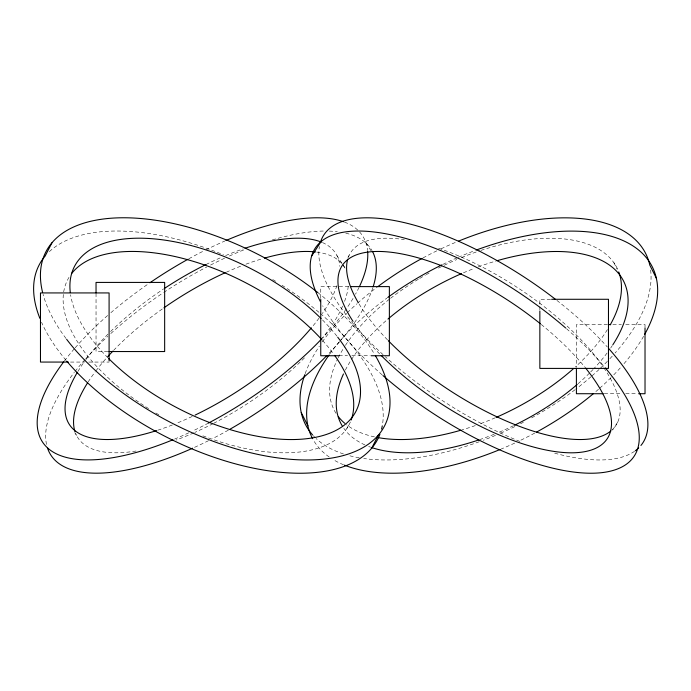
<?xml version="1.0" encoding="UTF-8"?>
<svg xmlns="http://www.w3.org/2000/svg" width="691" height="691" viewBox="0 0 691 691"><rect width="100%" height="100%" fill="white"/><g stroke="black" fill="none" stroke-linecap="round" stroke-linejoin="round"><path stroke-width="0.52" stroke-dasharray="3.46 2.59" d="M346.934 428.316L349.361 423.574M347.893 257.346L349.05 255.575M612.502 430.122L617.685 422.166M348.627 286.61L320.754 286.61L320.754 299.376M550.572 299.281L539.852 299.281L539.852 305.664M607.501 324.597L576.406 324.597L576.406 367.137M612.857 324.597L621.434 324.597M625.726 324.597L645.023 324.597L645.023 327.784M107.839 351.546L96.04 351.546L96.04 294.116M338.979 355.744L347.556 355.744M351.849 355.744L370.074 355.744M70.499 362.067L84.432 362.067M88.724 362.067L109.092 362.067M604.279 393.723L621.434 393.723M625.726 393.723L637.517 393.723M365.91 242.8L371.024 250.747M336.923 255.575L342.036 263.53M342.598 264.42L345.44 268.834A158.282 63.019 -32.7 0 0 342.676 264.506M74.835 432.773L76.537 435.425M613.876 262.684L617.201 269.317M539.852 306.726L539.852 309.913M643.597 336.318A190.388 96.075 -26.6 0 1 623.973 363.708M620.259 367.932A190.388 96.075 -26.6 0 1 611.803 376.828M611.06 377.571A190.388 96.075 -26.6 0 1 599.304 388.567M598.484 389.292A190.388 96.075 -26.6 0 1 595.167 392.16M534.722 433.084A190.388 96.075 -26.6 0 1 518.57 441.281M514.717 443.086A190.388 96.075 -26.6 0 1 501.165 449.046M343.531 464.767A190.388 96.075 -26.6 0 1 332.812 459.368M329.201 457.001A190.388 96.075 -26.6 0 1 313.135 439.614M329.564 354.284A190.388 96.075 -26.6 0 1 386.865 298.123M442.905 264.368A190.388 96.075 -26.6 0 1 457.33 257.7M458.297 257.285A190.388 96.075 -26.6 0 1 475.382 250.392M382.149 374.859A190.388 74.075 33.1 0 1 322.662 305.785M566.499 328.709A190.388 74.075 33.1 0 1 604.711 367.18M66.016 360.296A190.388 94.719 27.2 0 1 41.538 322.274M49.363 251.636A190.388 94.719 27.2 0 1 223.426 254.789M272.703 279.518A190.388 94.719 27.2 0 1 276.443 281.781M282.014 285.262A190.388 94.719 27.2 0 1 319.536 312.816M320.374 313.524A190.388 94.719 27.2 0 1 382.443 424.887M372.855 287.681A190.388 75.803 -32.7 0 1 340.274 340.896M339.618 341.665A190.388 75.803 -32.7 0 1 328.311 354.068M228.375 430.122A190.388 75.803 -32.7 0 1 212.353 438.733M208.57 440.651A190.388 75.803 -32.7 0 1 193.575 447.785M46.522 444.434A190.388 75.803 -32.7 0 1 74.334 372.38M75.025 371.49A190.388 75.803 -32.7 0 1 85.062 359.501M85.744 358.733A190.388 75.803 -32.7 0 1 107.787 336.318M110.793 333.554A190.388 75.803 -32.7 0 1 162.843 293.053M163.732 292.457A190.388 75.803 -32.7 0 1 206.782 266.985M210.565 265.042A190.388 75.803 -32.7 0 1 224.687 258.175M229.334 256.05A190.388 75.803 -32.7 0 1 244.554 249.598M272.332 239.915A190.388 75.803 -32.7 0 1 325.012 231.027M329.279 231.088A190.388 75.803 -32.7 0 1 337.312 231.684M345.768 233.152A190.388 75.803 -32.7 0 1 371.836 250.306M612.295 345.612A158.282 79.871 -26.6 0 1 610.645 348.065M607.095 353.006A158.282 79.871 -26.6 0 1 593.871 368.623M593.103 369.435A158.282 79.871 -26.6 0 1 590.149 372.458M589.432 373.175A158.282 79.871 -26.6 0 1 578.004 383.781M513.508 425.725A158.282 79.871 -26.6 0 1 497.995 432.687M494.108 434.276A158.282 79.871 -26.6 0 1 479.891 439.554M370.618 447.189A158.282 79.871 -26.6 0 1 368.657 446.472M364.908 444.909A158.282 79.871 -26.6 0 1 343.824 428.316M345.353 370.091A158.282 79.871 -26.6 0 1 350.907 360.426M351.529 359.458A158.282 79.871 -26.6 0 1 387.159 319.778M463.445 272.798A158.282 79.871 -26.6 0 1 473.154 268.834M478.267 266.899A158.282 79.871 -26.6 0 1 495.862 261.068M650.628 270.051A190.388 96.075 -26.6 0 1 615.111 352.997M612.252 356.159A190.388 96.075 -26.6 0 1 608.063 360.607M607.346 361.35A190.388 96.075 -26.6 0 1 599.84 368.744M599.062 369.478A190.388 96.075 -26.6 0 1 591.833 376.034M591.012 376.75A190.388 96.075 -26.6 0 1 575.914 389.068M575.085 389.698A190.388 96.075 -26.6 0 1 529.937 418.824M523.363 422.322A190.388 96.075 -26.6 0 1 520.522 423.782M514.795 426.632A190.388 96.075 -26.6 0 1 499.403 433.715M495.516 435.373A190.388 96.075 -26.6 0 1 483.337 440.227M479.243 441.748A190.388 96.075 -26.6 0 1 363.708 458.504M359.208 457.796A190.388 96.075 -26.6 0 1 348.497 455.438M343.47 453.944A190.388 96.075 -26.6 0 1 316.098 438.517M315.372 437.818A190.388 96.075 -26.6 0 1 313.282 435.675M305.146 373.676A190.388 96.075 -26.6 0 1 319.354 346.182M322.3 341.89A190.388 96.075 -26.6 0 1 346.64 313.429M347.392 312.686A190.388 96.075 -26.6 0 1 356.763 303.876M357.575 303.15A190.388 96.075 -26.6 0 1 376.811 287.404M422.978 257.916A190.388 96.075 -26.6 0 1 437.213 250.643M441.057 248.812A190.388 96.075 -26.6 0 1 456.535 241.954M607.398 329.616A158.282 79.871 -26.6 0 1 575.309 367.007M495.231 417.787A158.282 79.871 -26.6 0 1 479.433 424.101M475.304 425.578A158.282 79.871 -26.6 0 1 461.838 429.932M374.444 436.885A158.282 79.871 -26.6 0 1 346.485 424.689M336.016 413.322A158.282 79.871 -26.6 0 1 337.735 358.767M338.21 357.8A158.282 79.871 -26.6 0 1 344.869 346.2M345.405 345.388A158.282 79.871 -26.6 0 1 389.689 298.987M390.545 298.313A158.282 79.871 -26.6 0 1 418.798 278.991M419.731 278.43A158.282 79.871 -26.6 0 1 425.345 275.156M426.287 274.629A158.282 79.871 -26.6 0 1 429.111 273.057M438.457 268.108A158.282 79.871 -26.6 0 1 443.225 265.741M444.192 265.275A158.282 79.871 -26.6 0 1 456.786 259.54M461.648 257.51A158.282 79.871 -26.6 0 1 479.882 250.747M480.919 250.401A158.282 79.871 -26.6 0 1 617.97 269.974M379.627 353.904A158.282 61.577 33.1 0 1 353.611 322.274M541.26 324.468A158.282 61.577 33.1 0 1 584.854 367.128M634.554 451.292A190.388 74.075 33.1 0 1 552.714 452.657M519.787 441.402A190.388 74.075 33.1 0 1 385.353 356.755M383.082 354.682A190.388 74.075 33.1 0 1 319.397 246.566M556.886 300.412A190.388 74.075 33.1 0 1 607.372 347.02M387.496 339.851A158.282 61.577 33.1 0 1 358.871 303.651M348.324 257.346A158.282 61.577 33.1 0 1 404.313 239.613M438.569 248.25A158.282 61.577 33.1 0 1 603.26 366.912M603.874 367.819A158.282 61.577 33.1 0 1 612.442 429.569M350.363 421.985A158.282 78.748 27.2 0 1 202.852 435.814M158.835 414.764A158.282 78.748 27.2 0 1 155.095 412.57M148.608 408.597A158.282 78.748 27.2 0 1 69.895 275.942M322.611 340.516A158.282 78.748 27.2 0 1 333.399 353.732M65.991 338.443A190.388 94.719 27.2 0 1 43.101 294.409M317.765 292.526A190.388 94.719 27.2 0 1 374.297 353.835M107.917 357.783A158.282 78.748 27.2 0 1 70.594 294.755M322.524 319.968A158.282 78.748 27.2 0 1 337.07 336.344M348.229 286.307A158.282 63.019 -32.7 0 1 344.36 301.941M342.632 306.148A158.282 63.019 -32.7 0 1 322.516 337.916M304.463 357.878A158.282 63.019 -32.7 0 1 214.063 423.125M213.113 423.618A158.282 63.019 -32.7 0 1 194.767 432.436M193.774 432.877A158.282 63.019 -32.7 0 1 176.05 440.063M136.049 451.016A158.282 63.019 -32.7 0 1 75.725 433.654M88.128 381.976A158.282 63.019 -32.7 0 1 95.099 371.948M95.79 371.032A158.282 63.019 -32.7 0 1 106.915 357.567M113.609 350.354A158.282 63.019 -32.7 0 1 163.033 308.454M226.216 272.263A158.282 63.019 -32.7 0 1 241.064 266.035M245.927 264.195A158.282 63.019 -32.7 0 1 262.252 258.762M316.703 252.077A158.282 63.019 -32.7 0 1 342.01 263.703M359.588 231.96A190.388 75.803 -32.7 0 1 367.56 250.6M359.044 287.378A190.388 75.803 -32.7 0 1 355.502 294.193M353.066 298.417A190.388 75.803 -32.7 0 1 346.934 307.97M346.321 308.851A190.388 75.803 -32.7 0 1 322.74 337.709M208.561 423.022A190.388 75.803 -32.7 0 1 192.513 431.072M188.773 432.825A190.388 75.803 -32.7 0 1 173.977 439.338M64.436 360.909A190.388 75.803 -32.7 0 1 74.507 348.566M75.181 347.789A190.388 75.803 -32.7 0 1 107.701 315.45M110.88 312.686A190.388 75.803 -32.7 0 1 149.04 283.379M188.824 258.788A190.388 75.803 -32.7 0 1 204.881 250.349M205.832 249.883A190.388 75.803 -32.7 0 1 224.869 241.004M344.464 222.079A190.388 75.803 -32.7 0 1 358.862 231.183M322.447 242.558A158.282 63.019 -32.7 0 1 339.799 266.32M336.94 285.59A158.282 63.019 -32.7 0 1 322.308 313.567M319.035 318.136A158.282 63.019 -32.7 0 1 312.056 327.042M192.202 416.466A158.282 63.019 -32.7 0 1 176.326 423.402M172.396 424.965A158.282 63.019 -32.7 0 1 157.712 430.217M77.919 371.421A158.282 63.019 -32.7 0 1 85.226 360.521M85.891 359.605A158.282 63.019 -32.7 0 1 108.202 333.917M110.586 331.542A158.282 63.019 -32.7 0 1 163.309 289.184M206.013 264.515A158.282 63.019 -32.7 0 1 221.673 257.251M225.637 255.566A158.282 63.019 -32.7 0 1 243.154 248.89"/><path stroke-width="1.04" d="M51.946 242.8L45.14 256.05A190.388 94.719 27.2 0 0 39.862 318.309M371.68 448.2L378.495 434.95M311.624 256.05L320.27 242.8A190.388 74.075 33.1 0 1 555.167 299.082M350.769 286.61L389.37 286.61L389.37 355.744L371.145 355.744M551.643 299.281L608.469 299.281L608.469 368.407L539.852 368.407L539.852 310.985M608.572 324.597L610.714 324.597M108.91 351.546L164.657 351.546L164.657 282.42L96.04 282.42L96.04 293.053M338.979 355.744L320.754 355.744L320.754 299.376M68.349 362.067L40.475 362.067L40.475 292.932L109.092 292.932L109.092 361.004M603.208 393.723L576.406 393.723L576.406 368.199M638.588 393.723L645.023 393.723L645.023 327.784M656.45 278.404L649.799 265.154A190.388 96.075 -26.6 0 0 458.548 241.124M301.25 412.596L307.901 425.846M476.41 250.004A190.388 96.075 -26.6 0 1 644.729 334.314M593.483 393.576A190.388 96.075 -26.6 0 1 536.587 432.074M500.163 449.461A190.388 96.075 -26.6 0 1 344.438 465.138M312.626 438.69A190.388 96.075 -26.6 0 1 328.951 355.139M387.729 297.493A190.388 96.075 -26.6 0 1 441.955 264.834M372.345 251.222A190.388 75.803 -32.7 0 1 373.166 286.722M326.808 355.623A190.388 75.803 -32.7 0 1 230.241 429.059M192.651 448.2A190.388 75.803 -32.7 0 1 47.549 448.2M496.898 260.766A158.282 79.871 -26.6 0 1 612.831 344.8M577.201 384.481A158.282 79.871 -26.6 0 1 514.475 425.259M478.854 439.908A158.282 79.871 -26.6 0 1 371.611 447.535M342.114 425.691A158.282 79.871 -26.6 0 1 343.479 373.943M387.971 319.078A158.282 79.871 -26.6 0 1 461.493 273.636M312.626 434.95A190.388 96.075 -26.6 0 1 304.8 374.66M377.657 286.765A190.388 96.075 -26.6 0 1 422.046 258.417M618.756 271.926A158.282 79.871 -26.6 0 1 610.265 324.779M573.746 368.424A158.282 79.871 -26.6 0 1 496.207 417.364M460.802 430.234A158.282 79.871 -26.6 0 1 376.664 437.343M344.818 423.341A158.282 79.871 -26.6 0 1 338.357 416.664M585.484 367.914A158.282 61.577 33.1 0 1 565.16 452.614A158.282 61.577 33.1 0 1 381.199 355.494M353.023 321.375A158.282 61.577 33.1 0 1 379.316 251.455A158.282 61.577 33.1 0 1 540.414 323.777M638.7 447.889A190.388 74.075 33.1 0 1 635.305 450.757M608.745 348.566A190.388 74.075 33.1 0 1 640.928 445.47M605.351 367.932A190.388 74.075 33.1 0 1 594.597 473.171A190.388 74.075 33.1 0 1 382.944 375.55M320.434 301.665A190.388 74.075 33.1 0 1 372.596 231.822A190.388 74.075 33.1 0 1 565.704 328.018M610.887 430.951A158.282 61.577 33.1 0 1 388.273 340.646M358.344 302.762A158.282 61.577 33.1 0 1 347.72 259.203M379.92 434.259A190.388 94.719 27.2 0 1 245.841 466.485A190.388 94.719 27.2 0 1 66.742 361.151M382.278 425.846A190.388 94.719 27.2 0 1 381.562 429.059M71.622 273.55A158.282 78.748 27.2 0 1 184.488 258.849A158.282 78.748 27.2 0 1 321.868 339.696M334.599 355.373A158.282 78.748 27.2 0 1 351.132 420.05M375.394 355.684A190.388 94.719 27.2 0 1 296.456 459.696A190.388 94.719 27.2 0 1 66.638 339.307M42.617 292.526A190.388 94.719 27.2 0 1 123.68 217.769A190.388 94.719 27.2 0 1 317.765 292.526M337.709 337.173A158.282 78.748 27.2 0 1 304.057 438.984A158.282 78.748 27.2 0 1 108.625 358.491M70.301 292.604A158.282 78.748 27.2 0 1 156.753 239.138A158.282 78.748 27.2 0 1 321.099 318.542M75.043 431.797A158.282 63.019 -32.7 0 1 87.55 382.883M107.632 356.763A158.282 63.019 -32.7 0 1 112.84 351.149M163.905 307.84A158.282 63.019 -32.7 0 1 225.223 272.712M264.403 258.14A158.282 63.019 -32.7 0 1 315.545 251.939M367.655 251.645A190.388 75.803 -32.7 0 1 359.536 286.359M322.006 338.486A190.388 75.803 -32.7 0 1 208.561 423.022M172.957 439.752A190.388 75.803 -32.7 0 1 63.762 361.799M149.912 282.774A190.388 75.803 -32.7 0 1 187.892 259.306M225.879 240.563A190.388 75.803 -32.7 0 1 343.479 221.716M311.391 327.836A158.282 63.019 -32.7 0 1 195.164 415.058M156.624 430.571A158.282 63.019 -32.7 0 1 77.375 372.319M164.19 288.596A158.282 63.019 -32.7 0 1 206.013 264.515M245.037 248.25A158.282 63.019 -32.7 0 1 321.565 242.187"/></g></svg>
